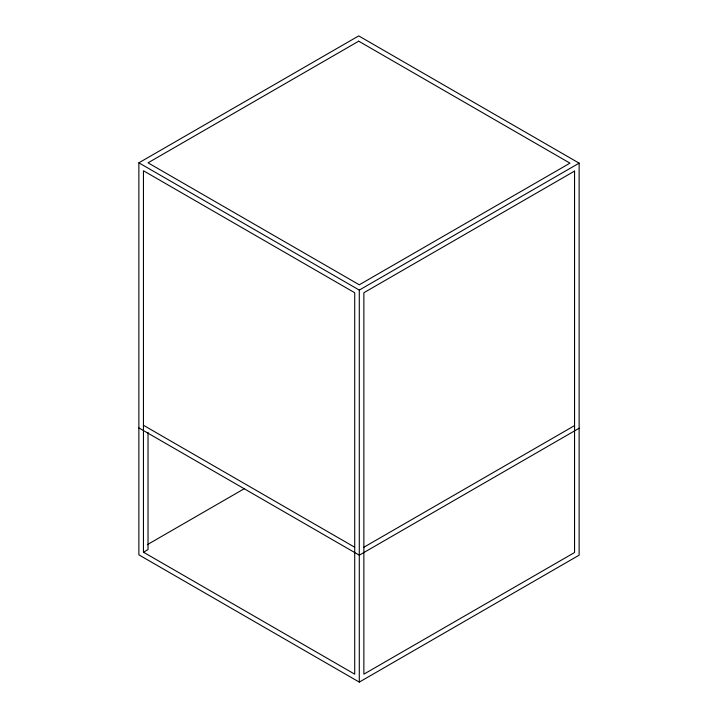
<?xml version="1.0" encoding="UTF-8"?>
<svg xmlns="http://www.w3.org/2000/svg" width="718" height="718" viewBox="0 0 718 718"><rect width="100%" height="100%" fill="white"/><g stroke="black" fill="none" stroke-linecap="round" stroke-linejoin="round"><path stroke-width="1.08" d="M138.87 162.824L358.713 35.9L579.13 163.157L579.13 555.176L359.287 682.1L138.87 554.843L138.87 162.824L359.287 290.081L579.13 163.157M147.334 544.666L244.425 488.617M143.447 552.196L354.71 674.166L354.71 292.729L143.447 170.758L143.447 552.196L148.034 549.557L148.034 432.38M363.864 547.242L574.553 425.603M579.13 428.251L359.287 555.176L138.87 427.919M143.447 425.271L354.71 547.242M359.287 290.081L359.287 682.1M358.713 41.186L148.034 162.824L359.287 284.795L569.966 163.157L358.713 41.186M574.553 171.09L363.864 292.729L363.864 674.166L574.553 552.528L574.553 171.09"/></g></svg>
